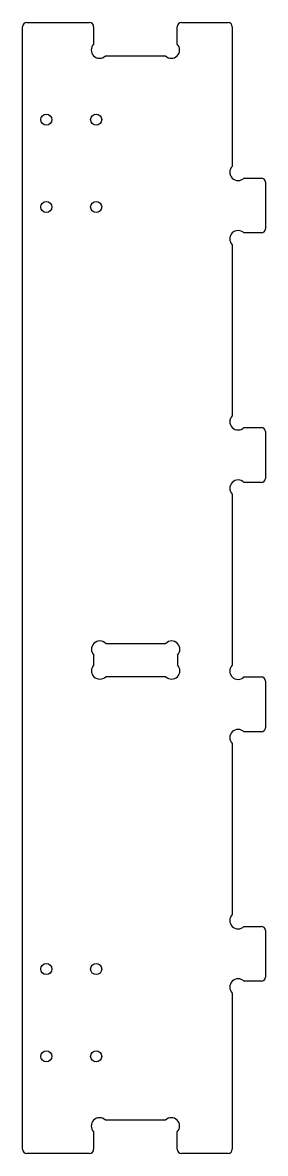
# Model space of a CAD drawing. Header units: millimetres. Extents: x -34 to 53, y -232 to 176.
import ezdxf

# ---------------------------------------------------------------- set-up
doc = ezdxf.new("R2010")
doc.units = ezdxf.units.MM

msp = doc.modelspace()

# ---------------------------------------------------------------- linework, layer by layer
at = {"color": 7, "linetype": 'Continuous', "lineweight": 25}
for p, q in [((-32.94, 175.73), (-10.24, 175.73)), ((22.96, 175.73), (39.86, 175.73)), ((-34.44, -230.77), (-34.44, 174.23)), ((-8.74, 174.23), (-8.74, 167.97)), ((21.46, 167.97), (21.46, 174.23)), ((41.36, 174.23), (41.36, 123.87)), ((-4.5, 163.73), (17.21, 163.73)), ((45.6, 119.63), (51.89, 119.63)), ((53.36, 118.16), (53.36, 101.3)), ((51.89, 99.83), (45.6, 99.83)), ((41.36, 95.59), (41.36, 33.87)), ((45.6, 29.63), (51.89, 29.63)), ((53.36, 28.16), (53.36, 11.3)), ((51.89, 9.83), (45.6, 9.83)), ((41.36, 5.59), (41.36, -56.13)), ((-4.4, -48.27), (17.31, -48.27)), ((-8.64, -56.03), (-8.64, -52.51)), ((21.56, -52.51), (21.56, -56.03)), ((17.31, -60.27), (-4.4, -60.27)), ((45.6, -60.37), (51.89, -60.37)), ((53.36, -61.84), (53.36, -78.7)), ((51.89, -80.17), (45.6, -80.17)), ((41.36, -84.41), (41.36, -146.13)), ((45.6, -150.37), (51.89, -150.37)), ((53.36, -151.84), (53.36, -168.7)), ((51.89, -170.17), (45.6, -170.17)), ((41.36, -174.41), (41.36, -230.77)), ((17.21, -220.27), (-4.5, -220.27)), ((-8.74, -224.51), (-8.74, -230.77)), ((21.46, -230.77), (21.46, -224.51)), ((-10.24, -232.27), (-32.94, -232.27)), ((39.86, -232.27), (22.96, -232.27))]:
    msp.add_line(p, q, dxfattribs=at)
for centre in [(-25.84, 140.73), (-7.84, 140.73), (-25.84, 109.23), (-7.84, 109.23), (-25.84, -165.77), (-7.84, -165.77), (-25.84, -197.27), (-7.84, -197.27)]:
    msp.add_circle(centre, 2, dxfattribs=at)
for centre, radius, start, end in [((-32.94, 174.23), 1.5, 90, 180), ((-10.24, 174.23), 1.5, 0, 90), ((22.96, 174.23), 1.5, 90, 180), ((39.86, 174.23), 1.5, 0, 90), ((-6.62, 165.85), 3, 135, 315), ((19.34, 165.85), 3, 225, 45), ((43.48, 121.75), 3, 135, 315), ((51.89, 118.16), 1.47, 0, 90), ((43.48, 97.71), 3, 45, 225), ((51.89, 101.3), 1.47, 270, 0), ((43.48, 31.75), 3, 135, 315), ((51.89, 28.16), 1.47, 0, 90), ((43.48, 7.71), 3, 45, 225), ((51.89, 11.3), 1.47, 270, 0), ((-6.52, -50.39), 3, 45, 225), ((19.44, -50.39), 3, 315, 135), ((-6.52, -58.15), 3, 135, 315), ((19.44, -58.15), 3, 225, 45), ((43.48, -58.25), 3, 135, 315), ((51.89, -61.84), 1.47, 0, 90), ((43.48, -82.29), 3, 45, 225), ((51.89, -78.7), 1.47, 270, 0), ((43.48, -148.25), 3, 135, 315), ((51.89, -151.84), 1.47, 0, 90), ((43.48, -172.29), 3, 45, 225), ((51.89, -168.7), 1.47, 270, 0), ((-6.62, -222.39), 3, 45, 225), ((19.34, -222.39), 3, 315, 135), ((-32.94, -230.77), 1.5, 180, 270), ((-10.24, -230.77), 1.5, 270, 0), ((22.96, -230.77), 1.5, 180, 270), ((39.86, -230.77), 1.5, 270, 0)]:
    msp.add_arc(centre, radius, start, end, dxfattribs=at)

doc.saveas('drawing.dxf')
